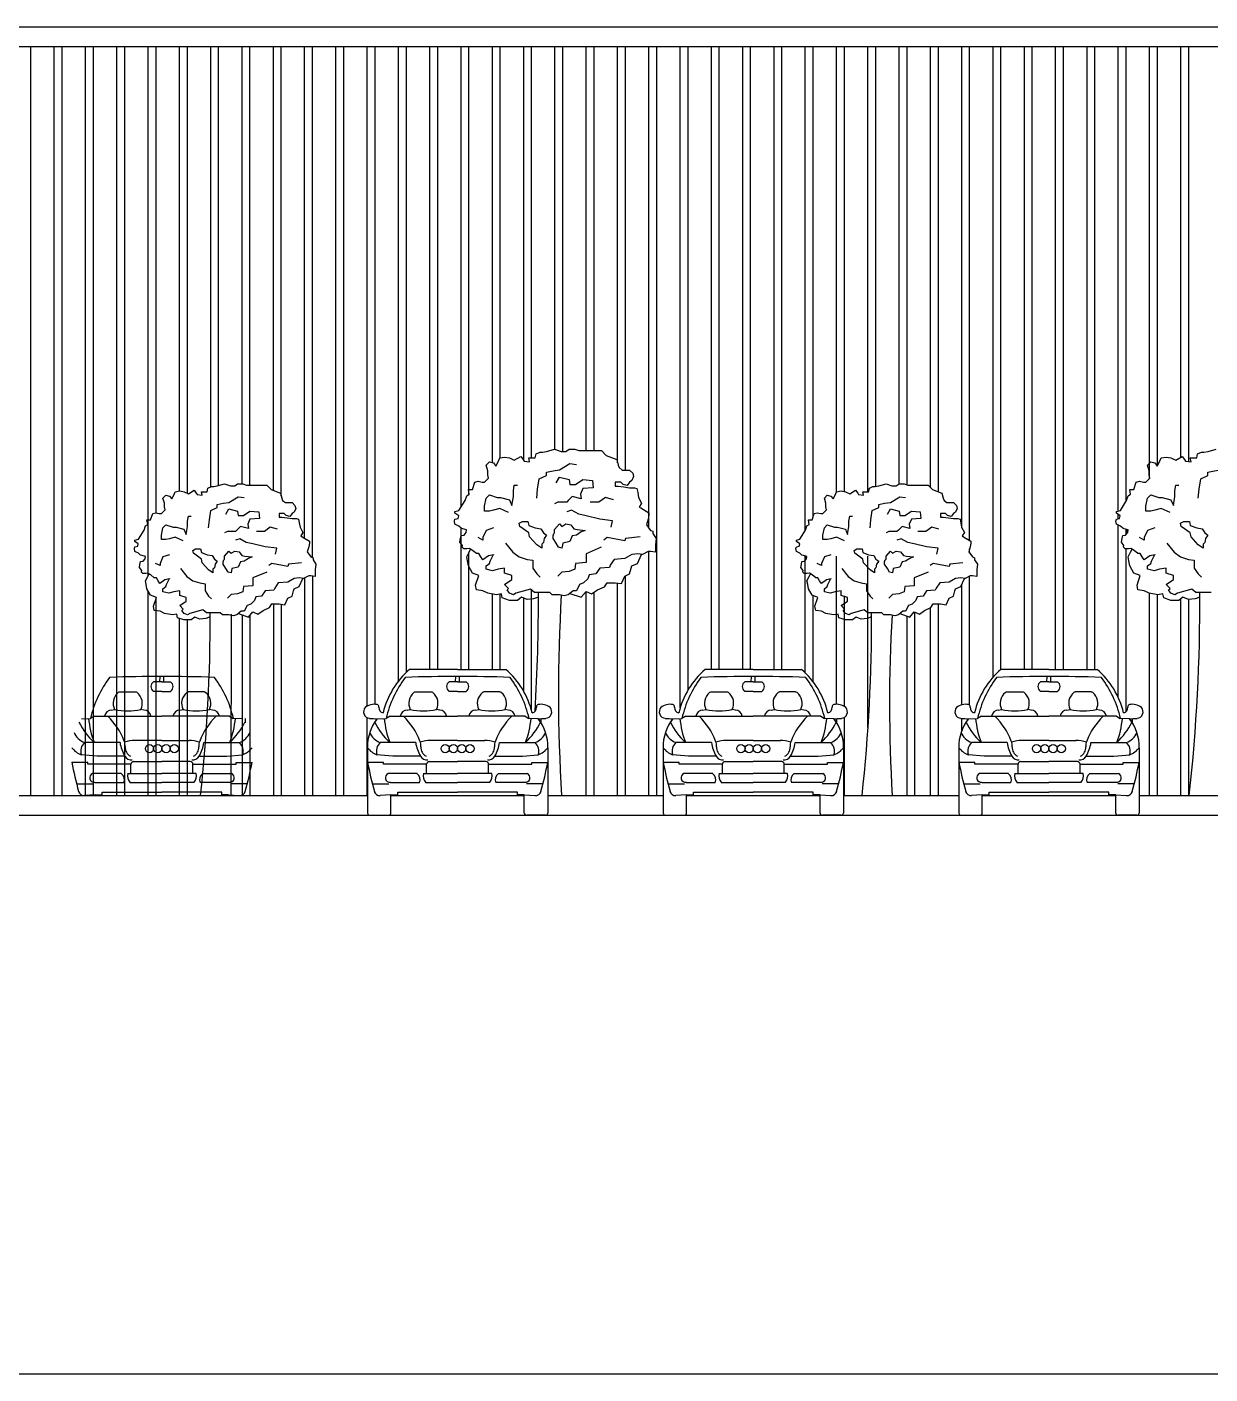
# Model space of a CAD drawing. Header units: inches. Extents: x 527079 to 698187, y -115864 to 63842.
# Drawn here: x 594222 to 606227, y 49203 to 62873 of the extents above; entities that cross this region are included whole.
import ezdxf

# ---------------------------------------------------------------- set-up
doc = ezdxf.new("R2010")
doc.units = ezdxf.units.IN
doc.header["$LTSCALE"] = 8
doc.header["$MEASUREMENT"] = 0
doc.layers.add('floor', color=177, linetype='Continuous')
doc.layers.add('walls', color=5, linetype='Continuous')

msp = doc.modelspace()

# ---------------------------------------------------------------- linework, layer by layer
at = {"layer": 'floor'}
for p, q in [((596293, 56915), (596291, 55073)), ((598592, 56353), (598104, 56353)), ((598592, 56353), (599081, 56353)), ((601592, 56353), (601104, 56353)), ((601592, 56353), (602081, 56353)), ((604592, 56353), (604104, 56353)), ((604592, 56353), (605081, 56353)), ((597678, 55559), (597678, 54896)), ((599507, 55559), (599507, 54896)), ((600678, 55559), (600678, 54896)), ((602507, 55559), (602507, 54896)), ((603678, 55559), (603678, 54896)), ((605507, 55559), (605507, 54896)), ((593507, 55073), (594678, 55073)), ((594678, 55073), (597678, 55073)), ((597916, 54896), (597916, 55082)), ((597916, 55073), (599269, 55073)), ((599269, 54896), (599269, 55082)), ((599507, 55073), (600678, 55073)), ((600916, 54896), (600916, 55082)), ((600916, 55073), (602269, 55073)), ((602269, 54896), (602269, 55082)), ((602507, 55073), (603678, 55073)), ((603916, 54896), (603916, 55082)), ((603916, 55073), (605269, 55073)), ((605269, 54896), (605269, 55082)), ((605507, 55073), (606678, 55073)), ((597701, 54873), (597892, 54873)), ((599483, 54873), (599293, 54873)), ((600701, 54873), (600892, 54873)), ((602483, 54873), (602293, 54873)), ((603701, 54873), (603892, 54873)), ((605483, 54873), (605293, 54873))]:
    msp.add_line(p, q, dxfattribs=at)
for points in [[(598957, 57517), (598904, 57504), (598904, 57504), (598848, 57464), (598828, 57494), (598808, 57528), (598783, 57528), (598744, 57561), (598712, 57580), (598686, 57577), (598654, 57577), (598638, 57593), (598642, 57612), (598616, 57644), (598622, 57680), (598629, 57712), (598658, 57715), (598680, 57744), (598683, 57769), (598645, 57779), (598629, 57785), (598606, 57807), (598565, 57827), (598559, 57859), (598565, 57878), (598597, 57884), (598603, 57913), (598565, 57939), (598565, 57955), (598606, 57964), (598669, 58066), (598685, 58115), (598709, 58131), (598701, 58180), (598742, 58180), (598767, 58254), (598799, 58262), (598840, 58254), (598865, 58254), (598906, 58295), (598898, 58327), (598898, 58368), (598881, 58425), (598914, 58458), (598955, 58450), (598979, 58417), (599004, 58458), (599020, 58499), (599069, 58507), (599118, 58499), (599167, 58475), (599233, 58515), (599257, 58483), (599266, 58466), (599323, 58458), (599315, 58499), (599364, 58499), (599380, 58499), (599388, 58540), (599429, 58556), (599454, 58556), (599495, 58564), (599576, 58589), (599642, 58564), (599658, 58564), (599691, 58564), (599724, 58589), (599781, 58589), (599822, 58573), (599887, 58573), (599952, 58573), (599993, 58573), (600051, 58573), (600100, 58524), (600206, 58483), (600222, 58425), (600231, 58401), (600263, 58376), (600337, 58376), (600370, 58344), (600378, 58311), (600361, 58270), (600337, 58254), (600312, 58221), (600271, 58229), (600247, 58254), (600190, 58254), (600190, 58213), (600222, 58213), (600280, 58205), (600337, 58197), (600386, 58197), (600410, 58188), (600419, 58148), (600427, 58099), (600459, 58041), (600435, 58000), (600451, 57992), (600533, 57943), (600533, 57919), (600525, 57878), (600509, 57821), (600549, 57763), (600574, 57755), (600574, 57731), (600607, 57682), (600599, 57616), (600599, 57567), (600599, 57543), (600549, 57551), (600525, 57551), (600468, 57518), (600419, 57526), (600361, 57518), (600288, 57477), (600181, 57469), (600141, 57412), (600132, 57387), (600034, 57379), (599993, 57322), (599928, 57314), (599912, 57273), (599871, 57232), (599830, 57216), (599797, 57150), (599764, 57150), (599715, 57110), (599674, 57101), (599625, 57110), (599552, 57110), (599527, 57134), (599454, 57134), (599372, 57134), (599331, 57167), (599184, 57126), (599159, 57110), (599118, 57126), (599094, 57159), (599110, 57175), (599069, 57216), (599143, 57265), (599143, 57306), (599069, 57330), (599069, 57379), (599004, 57371), (598947, 57355), (598881, 57371), (598881, 57404), (598914, 57428), (598922, 57453), (598955, 57518)], [(595670, 57273), (595623, 57261), (595623, 57261), (595572, 57225), (595554, 57252), (595537, 57282), (595514, 57282), (595479, 57312), (595450, 57330), (595427, 57327), (595398, 57327), (595384, 57341), (595387, 57358), (595364, 57387), (595369, 57419), (595375, 57448), (595401, 57451), (595421, 57476), (595424, 57499), (595390, 57508), (595375, 57514), (595355, 57534), (595318, 57551), (595312, 57580), (595318, 57597), (595346, 57603), (595352, 57629), (595318, 57652), (595318, 57666), (595355, 57675), (595411, 57767), (595426, 57811), (595448, 57825), (595440, 57870), (595477, 57870), (595499, 57936), (595529, 57943), (595565, 57936), (595588, 57936), (595624, 57973), (595617, 58002), (595617, 58039), (595602, 58090), (595632, 58120), (595669, 58112), (595691, 58083), (595713, 58120), (595727, 58156), (595772, 58164), (595816, 58156), (595860, 58134), (595919, 58171), (595941, 58142), (595948, 58127), (596000, 58120), (595992, 58156), (596037, 58156), (596051, 58156), (596059, 58193), (596095, 58208), (596117, 58208), (596154, 58215), (596228, 58237), (596287, 58215), (596301, 58215), (596331, 58215), (596360, 58237), (596412, 58237), (596449, 58223), (596508, 58223), (596566, 58223), (596603, 58223), (596655, 58223), (596699, 58178), (596795, 58142), (596809, 58090), (596817, 58068), (596846, 58046), (596912, 58046), (596942, 58017), (596949, 57987), (596934, 57950), (596912, 57936), (596890, 57906), (596853, 57914), (596831, 57936), (596780, 57936), (596780, 57899), (596809, 57899), (596861, 57892), (596912, 57884), (596956, 57884), (596979, 57877), (596986, 57840), (596993, 57796), (597023, 57744), (597001, 57708), (597015, 57700), (597089, 57656), (597089, 57634), (597082, 57597), (597067, 57546), (597104, 57494), (597126, 57487), (597126, 57465), (597155, 57421), (597148, 57362), (597148, 57318), (597148, 57296), (597104, 57303), (597082, 57303), (597030, 57274), (596986, 57281), (596934, 57274), (596868, 57237), (596772, 57230), (596736, 57178), (596728, 57156), (596640, 57149), (596603, 57097), (596544, 57090), (596530, 57053), (596493, 57016), (596456, 57001), (596427, 56943), (596397, 56943), (596353, 56906), (596316, 56898), (596272, 56906), (596206, 56906), (596184, 56928), (596117, 56928), (596044, 56928), (596007, 56957), (595875, 56921), (595853, 56906), (595816, 56921), (595794, 56950), (595808, 56965), (595772, 57001), (595838, 57046), (595838, 57082), (595772, 57104), (595772, 57149), (595713, 57141), (595661, 57127), (595602, 57141), (595602, 57171), (595632, 57193), (595639, 57215), (595669, 57274)], [(602381, 57273), (602334, 57261), (602334, 57261), (602283, 57225), (602265, 57252), (602248, 57282), (602225, 57282), (602190, 57312), (602161, 57330), (602138, 57327), (602109, 57327), (602095, 57341), (602098, 57358), (602075, 57387), (602080, 57419), (602086, 57448), (602112, 57451), (602132, 57476), (602135, 57499), (602101, 57508), (602086, 57514), (602066, 57534), (602029, 57551), (602023, 57580), (602029, 57597), (602057, 57603), (602063, 57629), (602029, 57652), (602029, 57666), (602066, 57675), (602122, 57767), (602137, 57811), (602159, 57825), (602151, 57870), (602188, 57870), (602210, 57936), (602240, 57943), (602276, 57936), (602299, 57936), (602335, 57973), (602328, 58002), (602328, 58039), (602313, 58090), (602343, 58120), (602380, 58112), (602402, 58083), (602424, 58120), (602438, 58156), (602483, 58164), (602527, 58156), (602571, 58134), (602630, 58171), (602652, 58142), (602659, 58127), (602711, 58120), (602703, 58156), (602748, 58156), (602762, 58156), (602770, 58193), (602806, 58208), (602828, 58208), (602865, 58215), (602939, 58237), (602998, 58215), (603012, 58215), (603042, 58215), (603071, 58237), (603123, 58237), (603160, 58223), (603219, 58223), (603277, 58223), (603314, 58223), (603366, 58223), (603410, 58178), (603506, 58142), (603520, 58090), (603528, 58068), (603557, 58046), (603623, 58046), (603653, 58017), (603660, 57987), (603645, 57950), (603623, 57936), (603601, 57906), (603564, 57914), (603542, 57936), (603491, 57936), (603491, 57899), (603520, 57899), (603572, 57892), (603623, 57884), (603668, 57884), (603690, 57877), (603697, 57840), (603704, 57796), (603734, 57744), (603712, 57708), (603726, 57700), (603800, 57656), (603800, 57634), (603793, 57597), (603778, 57546), (603815, 57494), (603837, 57487), (603837, 57465), (603866, 57421), (603859, 57362), (603859, 57318), (603859, 57296), (603815, 57303), (603793, 57303), (603741, 57274), (603697, 57281), (603645, 57274), (603579, 57237), (603484, 57230), (603447, 57178), (603439, 57156), (603351, 57149), (603314, 57097), (603255, 57090), (603241, 57053), (603204, 57016), (603167, 57001), (603138, 56943), (603108, 56943), (603064, 56906), (603027, 56898), (602983, 56906), (602917, 56906), (602895, 56928), (602828, 56928), (602755, 56928), (602718, 56957), (602586, 56921), (602564, 56906), (602527, 56921), (602505, 56950), (602519, 56965), (602483, 57001), (602549, 57046), (602549, 57082), (602483, 57104), (602483, 57149), (602424, 57141), (602372, 57127), (602313, 57141), (602313, 57171), (602343, 57193), (602350, 57215), (602380, 57274)]]:
    msp.add_lwpolyline(points, close=True, dxfattribs=at)
for points in [[(606238, 57134), (606165, 57134), (606083, 57134), (606042, 57167), (605895, 57126), (605870, 57110), (605829, 57126), (605805, 57159), (605821, 57175), (605780, 57216), (605854, 57265), (605854, 57306), (605780, 57330), (605780, 57379), (605715, 57371), (605658, 57355), (605592, 57371), (605592, 57404), (605625, 57428), (605633, 57453), (605666, 57518), (605668, 57517), (605615, 57504), (605615, 57504), (605559, 57464), (605539, 57494), (605519, 57528), (605494, 57528), (605455, 57561), (605423, 57580), (605398, 57577), (605366, 57577), (605350, 57593), (605353, 57612), (605327, 57644), (605334, 57680), (605340, 57712), (605369, 57715), (605391, 57744), (605394, 57769), (605356, 57779), (605340, 57785), (605318, 57807), (605276, 57827), (605270, 57859), (605276, 57878), (605308, 57884), (605314, 57913), (605276, 57939), (605276, 57955), (605318, 57964), (605380, 58066), (605396, 58115), (605421, 58131), (605412, 58180), (605453, 58180), (605478, 58254), (605510, 58262), (605551, 58254), (605576, 58254), (605617, 58295), (605609, 58327), (605609, 58368), (605592, 58425), (605625, 58458), (605666, 58450), (605690, 58417), (605715, 58458), (605731, 58499), (605780, 58507), (605829, 58499), (605878, 58475), (605944, 58515), (605968, 58483), (605977, 58466), (606034, 58458), (606026, 58499), (606075, 58499), (606091, 58499), (606099, 58540), (606140, 58556), (606165, 58556), (606206, 58564), (606287, 58589)], [(599412, 57087), (599363, 57069), (599298, 57061), (599241, 57086), (599200, 57053), (599118, 57053), (599045, 57078), (599036, 57119), (598987, 57110), (598897, 57127), (598848, 57151), (598783, 57159), (598775, 57208), (598807, 57307), (598742, 57331), (598701, 57405), (598693, 57454), (598685, 57494), (598709, 57544), (598724, 57573)], [(606123, 57087), (606074, 57069), (606009, 57061), (605952, 57086), (605911, 57053), (605829, 57053), (605756, 57078), (605747, 57119), (605698, 57110), (605608, 57127), (605559, 57151), (605494, 57159), (605486, 57208), (605518, 57307), (605453, 57331), (605412, 57405), (605404, 57454), (605396, 57494), (605420, 57544), (605435, 57573)], [(599732, 57124), (599846, 57086), (599895, 57143), (599952, 57119), (600010, 57159), (600083, 57192), (600108, 57233), (600189, 57233), (600255, 57225), (600288, 57298), (600337, 57323), (600353, 57380), (600361, 57405), (600418, 57429), (600459, 57519), (600460, 57520)], [(596080, 56885), (596036, 56870), (595977, 56862), (595926, 56884), (595889, 56855), (595815, 56855), (595749, 56877), (595742, 56914), (595698, 56907), (595617, 56921), (595573, 56943), (595514, 56951), (595506, 56995), (595536, 57083), (595477, 57105), (595440, 57171), (595433, 57216), (595425, 57252), (595448, 57296), (595461, 57323)], [(602791, 56885), (602747, 56870), (602688, 56862), (602637, 56884), (602600, 56855), (602527, 56855), (602460, 56877), (602453, 56914), (602409, 56907), (602328, 56921), (602284, 56943), (602225, 56951), (602217, 56995), (602247, 57083), (602188, 57105), (602151, 57171), (602144, 57216), (602136, 57252), (602159, 57296), (602172, 57323)], [(596368, 56919), (596471, 56884), (596515, 56936), (596566, 56914), (596618, 56951), (596684, 56980), (596706, 57017), (596780, 57017), (596839, 57010), (596868, 57076), (596912, 57098), (596927, 57149), (596934, 57171), (596986, 57193), (597023, 57274), (597023, 57275)], [(603079, 56919), (603182, 56884), (603226, 56936), (603277, 56914), (603329, 56951), (603395, 56980), (603417, 57017), (603491, 57017), (603550, 57010), (603579, 57076), (603623, 57098), (603638, 57149), (603645, 57171), (603697, 57193), (603734, 57274), (603734, 57275)]]:
    msp.add_lwpolyline(points, dxfattribs=at)
for centre, radius, start, end in [((581227, 57046), 18185, 356.4782, 0.2761), ((616590, 56108), 16975, 176.6289, 183.4974), ((579714, 56849), 16367, 353.7689, 0.2761), ((586425, 56849), 16367, 353.7689, 0.2761), ((618252, 56005), 15278, 176.6289, 183.4974), ((598649, 55720), 835, 130.6959, 166.5743), ((598536, 55720), 835, 13.4257, 49.3041), ((601649, 55720), 835, 130.6959, 166.5743), ((601536, 55720), 835, 13.4257, 49.3041), ((604649, 55720), 835, 130.6959, 166.5743), ((604536, 55720), 835, 13.4257, 49.3041), ((597703, 55922), 65.2, 136.7558, 266.4468), ((597748, 55849), 150, 79.8953, 128.1966), ((597770, 55973), 23.3, 352.9972, 79.8953), ((597844, 55964), 50.9, 172.9972, 261.3731), ((599341, 55964), 50.9, 278.6269, 7.0028), ((599414, 55973), 23.3, 100.1047, 187.0028), ((599437, 55849), 150, 51.8034, 100.1047), ((599482, 55922), 65.2, 273.5532, 43.2442), ((600703, 55922), 65.2, 136.7558, 266.4468), ((600748, 55849), 150, 79.8953, 128.1966), ((600770, 55973), 23.3, 352.9972, 79.8953), ((600844, 55964), 50.9, 172.9972, 261.3731), ((602341, 55964), 50.9, 278.6269, 7.0028), ((602414, 55973), 23.3, 100.1047, 187.0028), ((602437, 55849), 150, 51.8034, 100.1047), ((602482, 55922), 65.2, 273.5532, 43.2442), ((603703, 55922), 65.2, 136.7558, 266.4468), ((603748, 55849), 150, 79.8953, 128.1966), ((603770, 55973), 23.3, 352.9972, 79.8953), ((603844, 55964), 50.9, 172.9972, 261.3731), ((605341, 55964), 50.9, 278.6269, 7.0028), ((605414, 55973), 23.3, 100.1047, 187.0028), ((605437, 55849), 150, 51.8034, 100.1047), ((605482, 55922), 65.2, 273.5532, 43.2442), ((598124, 55574), 446, 141.4951, 181.9889), ((599260, 80991), 25183, 266.4468, 266.6189), ((597925, 80991), 25183, 273.3811, 273.5532), ((599061, 55574), 446, 358.0111, 38.5049), ((601124, 55574), 446, 141.4951, 181.9889), ((602260, 80991), 25183, 266.4468, 266.6189), ((600925, 80991), 25183, 273.3811, 273.5532), ((602061, 55574), 446, 358.0111, 38.5049), ((604124, 55574), 446, 141.4951, 181.9889), ((605260, 80991), 25183, 266.4468, 266.6189), ((603925, 80991), 25183, 273.3811, 273.5532), ((605061, 55574), 446, 358.0111, 38.5049), ((597701, 54896), 23.3, 180, 270), ((597892, 54896), 23.3, 270, 0), ((599293, 54896), 23.3, 180, 270), ((599483, 54896), 23.3, 270, 0), ((600701, 54896), 23.3, 180, 270), ((600892, 54896), 23.3, 270, 0), ((602293, 54896), 23.3, 180, 270), ((602483, 54896), 23.3, 270, 0), ((603701, 54896), 23.3, 180, 270), ((603892, 54896), 23.3, 270, 0), ((605293, 54896), 23.3, 180, 270), ((605483, 54896), 23.3, 270, 0)]:
    msp.add_arc(centre, radius, start, end, dxfattribs=at)
at = {"layer": 'walls', "color": 18, "true_color": 0x000000}
for p, q in [((552987, 62873), (653187, 62873)), ((552987, 62673), (653187, 62673)), ((594262, 55073), (594262, 62673)), ((594500, 55073), (594500, 62673)), ((594580, 55073), (594580, 62673)), ((594818, 55073), (594818, 62673)), ((594897, 55073), (594897, 62673)), ((595135, 55073), (595135, 62673)), ((595215, 55073), (595215, 62673)), ((595453, 57870), (595453, 62673)), ((595453, 57307), (595453, 62673)), ((595532, 57942), (595532, 62673)), ((595770, 58164), (595770, 62673)), ((595850, 58139), (595850, 62673)), ((596088, 58205), (596088, 62673)), ((596167, 58219), (596167, 62673)), ((596405, 58237), (596405, 62673)), ((596485, 58223), (596485, 62673)), ((596723, 58169), (596723, 62673)), ((596802, 58115), (596802, 62673)), ((597040, 57685), (597040, 62673)), ((597120, 57489), (597120, 62673)), ((597358, 55073), (597358, 62673)), ((597437, 55073), (597437, 62673)), ((597675, 55979), (597675, 62673)), ((597755, 55998), (597755, 62673)), ((597993, 56236), (597993, 62673)), ((598072, 56324), (598072, 62673)), ((598310, 56353), (598310, 62673)), ((598390, 56353), (598390, 62673)), ((598628, 57999), (598628, 62673)), ((598628, 57999), (598628, 62673)), ((598707, 58130), (598707, 62673)), ((598945, 58452), (598945, 62673)), ((599025, 58500), (599025, 62673)), ((599263, 58472), (599263, 62673)), ((599342, 58499), (599342, 62673)), ((599342, 58499), (599342, 62673)), ((599580, 58588), (599580, 62673)), ((599660, 58564), (599660, 62673)), ((599898, 58573), (599898, 62673)), ((599977, 58573), (599977, 62673)), ((600215, 58450), (600215, 62673)), ((600295, 58376), (600295, 62673)), ((600533, 57787), (600533, 62673)), ((600533, 57787), (600533, 62673)), ((600612, 55073), (600612, 62673)), ((600850, 55964), (600850, 62673)), ((600930, 56144), (600930, 62673)), ((601168, 56353), (601168, 62673)), ((601247, 56353), (601247, 62673)), ((601485, 56353), (601485, 62673)), ((601565, 56353), (601565, 62673)), ((601803, 56353), (601803, 62673)), ((601882, 56353), (601882, 62673)), ((602120, 57764), (602120, 62673)), ((602200, 57904), (602200, 62673)), ((602438, 58155), (602438, 62673)), ((602517, 58158), (602517, 62673)), ((602755, 58156), (602755, 62673)), ((602835, 58209), (602835, 62673)), ((603073, 58237), (603073, 62673)), ((603152, 58226), (603152, 62673)), ((603390, 58198), (603390, 62673)), ((603470, 58156), (603470, 62673)), ((603708, 57790), (603708, 62673)), ((603787, 57664), (603787, 62673)), ((604025, 56275), (604025, 62673)), ((604105, 56353), (604105, 62673)), ((604343, 56353), (604343, 62673)), ((604422, 56353), (604422, 62673)), ((604660, 56353), (604660, 62673)), ((604740, 56353), (604740, 62673)), ((604978, 56353), (604978, 62673)), ((605057, 56353), (605057, 62673)), ((605295, 57959), (605295, 62673)), ((605375, 58058), (605375, 62673)), ((605613, 58291), (605613, 62673)), ((605692, 58420), (605692, 62673)), ((605930, 58507), (605930, 62673)), ((606010, 58462), (606010, 62673)), ((605295, 57882), (605295, 57926)), ((598628, 56353), (598628, 57786)), ((605295, 56068), (605295, 57818)), ((605375, 57722), (605375, 57774)), ((605389, 57740), (605389, 57771)), ((600533, 55073), (600533, 57551)), ((603787, 57533), (603787, 57578)), ((605375, 55926), (605375, 57577)), ((598707, 56353), (598707, 57539)), ((602120, 56316), (602120, 57503)), ((602130, 57474), (602130, 57501)), ((602438, 55998), (602438, 57503)), ((602755, 55763), (602755, 57503)), ((597040, 57279), (597040, 55073)), ((597120, 57300), (597120, 55073)), ((600295, 55073), (600295, 57302)), ((603787, 55989), (603787, 57300)), ((595453, 55073), (595453, 57149)), ((599342, 55938), (599342, 57158)), ((599898, 55073), (599898, 57142)), ((600215, 55073), (600215, 57230)), ((603708, 55993), (603708, 57218)), ((603708, 55993), (603708, 57218)), ((595532, 55073), (595532, 57085)), ((596723, 57017), (596723, 55073)), ((596802, 57014), (596802, 55073)), ((598945, 56353), (598945, 57118)), ((599025, 56353), (599025, 57117)), ((599263, 56131), (599263, 57076)), ((599977, 55073), (599977, 57136)), ((602200, 56227), (602200, 57101)), ((602517, 55975), (602517, 57101)), ((603470, 55073), (603470, 57017)), ((605613, 55073), (605613, 57126)), ((605692, 55073), (605692, 57111)), ((605930, 55073), (605930, 57069)), ((606010, 55073), (606010, 57061)), ((595770, 55073), (595770, 56870)), ((596405, 56906), (596405, 55073)), ((596485, 56901), (596485, 55073)), ((603152, 55073), (603152, 56894)), ((603231, 55073), (603231, 56934)), ((603390, 55073), (603390, 56978)), ((595850, 55073), (595850, 56855)), ((595592, 56227), (595506, 56227)), ((595572, 56227), (595573, 56280)), ((595592, 56227), (595679, 56227)), ((595612, 56227), (595612, 56280)), ((598592, 56227), (598506, 56227)), ((598572, 56227), (598573, 56280)), ((598592, 56227), (598679, 56227)), ((598612, 56227), (598612, 56280)), ((601592, 56227), (601506, 56227)), ((601572, 56227), (601573, 56280)), ((601592, 56227), (601679, 56227)), ((601612, 56227), (601612, 56280)), ((604592, 56227), (604506, 56227)), ((604572, 56227), (604573, 56280)), ((604592, 56227), (604679, 56227)), ((604612, 56227), (604612, 56280)), ((595164, 56124), (595326, 56124)), ((595592, 56130), (595506, 56130)), ((595592, 56130), (595679, 56130)), ((596021, 56124), (595859, 56124)), ((598164, 56124), (598326, 56124)), ((598592, 56130), (598506, 56130)), ((598592, 56130), (598679, 56130)), ((599021, 56124), (598859, 56124)), ((601164, 56124), (601326, 56124)), ((601592, 56130), (601506, 56130)), ((601592, 56130), (601679, 56130)), ((602021, 56124), (601859, 56124)), ((604164, 56124), (604326, 56124)), ((604592, 56130), (604506, 56130)), ((604592, 56130), (604679, 56130)), ((605021, 56124), (604859, 56124)), ((595080, 55941), (595112, 55946)), ((595410, 55941), (595378, 55946)), ((595775, 55941), (595807, 55946)), ((596105, 55941), (596073, 55946)), ((598080, 55941), (598112, 55946)), ((598410, 55941), (598378, 55946)), ((598775, 55941), (598807, 55946)), ((599105, 55941), (599073, 55946)), ((601080, 55941), (601112, 55946)), ((601410, 55941), (601378, 55946)), ((601775, 55941), (601807, 55946)), ((602105, 55941), (602073, 55946)), ((604080, 55941), (604112, 55946)), ((604410, 55941), (604378, 55946)), ((604775, 55941), (604807, 55946)), ((605105, 55941), (605073, 55946)), ((594775, 55852), (594868, 55856)), ((594907, 55878), (594868, 55856)), ((594907, 55878), (595592, 55878)), ((596278, 55878), (595592, 55878)), ((596278, 55878), (596316, 55856)), ((596410, 55852), (596316, 55856)), ((596440, 55810), (596440, 55854)), ((597675, 55073), (597675, 55863)), ((597775, 55852), (597868, 55856)), ((597907, 55878), (597868, 55856)), ((597907, 55878), (598592, 55878)), ((599278, 55878), (598592, 55878)), ((599278, 55878), (599316, 55856)), ((599410, 55852), (599316, 55856)), ((599440, 55810), (599440, 55854)), ((600775, 55852), (600868, 55856)), ((600907, 55878), (600868, 55856)), ((600907, 55878), (601592, 55878)), ((602278, 55878), (601592, 55878)), ((602278, 55878), (602316, 55856)), ((602410, 55852), (602316, 55856)), ((602440, 55810), (602440, 55854)), ((602517, 55073), (602517, 55867)), ((602517, 55073), (602517, 55867)), ((603708, 55735), (603708, 55856)), ((603708, 55735), (603708, 55856)), ((603775, 55852), (603868, 55856)), ((603907, 55878), (603868, 55856)), ((603907, 55878), (604592, 55878)), ((605278, 55878), (604592, 55878)), ((605278, 55878), (605316, 55856)), ((605410, 55852), (605316, 55856)), ((605440, 55810), (605440, 55854)), ((595167, 55611), (594807, 55611)), ((595592, 55633), (595318, 55633)), ((595592, 55633), (595867, 55633)), ((596018, 55611), (596377, 55611)), ((598167, 55611), (597807, 55611)), ((598592, 55633), (598318, 55633)), ((598592, 55633), (598867, 55633)), ((599018, 55611), (599377, 55611)), ((601167, 55611), (600807, 55611)), ((601592, 55633), (601318, 55633)), ((601592, 55633), (601867, 55633)), ((602018, 55611), (602377, 55611)), ((604167, 55611), (603807, 55611)), ((604592, 55633), (604318, 55633)), ((604592, 55633), (604867, 55633)), ((605018, 55611), (605377, 55611)), ((594841, 55407), (594678, 55407)), ((594935, 55473), (594774, 55486)), ((594841, 55390), (594841, 55407)), ((595278, 55390), (594841, 55390)), ((595215, 55473), (594935, 55473)), ((595278, 55298), (595278, 55390)), ((595305, 55419), (595592, 55419)), ((595880, 55419), (595592, 55419)), ((595907, 55298), (595907, 55390)), ((595907, 55390), (596344, 55390)), ((595970, 55473), (596250, 55473)), ((596250, 55473), (596411, 55486)), ((596344, 55390), (596344, 55407)), ((596344, 55407), (596507, 55407)), ((597841, 55407), (597678, 55407)), ((597935, 55473), (597774, 55486)), ((597841, 55390), (597841, 55407)), ((598278, 55390), (597841, 55390)), ((598215, 55473), (597935, 55473)), ((598278, 55298), (598278, 55390)), ((598305, 55419), (598592, 55419)), ((598880, 55419), (598592, 55419)), ((598907, 55298), (598907, 55390)), ((598907, 55390), (599344, 55390)), ((598970, 55473), (599250, 55473)), ((599250, 55473), (599411, 55486)), ((599344, 55390), (599344, 55407)), ((599344, 55407), (599507, 55407)), ((600841, 55407), (600678, 55407)), ((600935, 55473), (600774, 55486)), ((600841, 55390), (600841, 55407)), ((601278, 55390), (600841, 55390)), ((601215, 55473), (600935, 55473)), ((601278, 55298), (601278, 55390)), ((601305, 55419), (601592, 55419)), ((601880, 55419), (601592, 55419)), ((601907, 55298), (601907, 55390)), ((601907, 55390), (602344, 55390)), ((601970, 55473), (602250, 55473)), ((602250, 55473), (602411, 55486)), ((602344, 55390), (602344, 55407)), ((602344, 55407), (602507, 55407)), ((603841, 55407), (603678, 55407)), ((603935, 55473), (603774, 55486)), ((603841, 55390), (603841, 55407)), ((604278, 55390), (603841, 55390)), ((604215, 55473), (603935, 55473)), ((604278, 55298), (604278, 55390)), ((604305, 55419), (604592, 55419)), ((604880, 55419), (604592, 55419)), ((604907, 55298), (604907, 55390)), ((604907, 55390), (605344, 55390)), ((604970, 55473), (605250, 55473)), ((605250, 55473), (605411, 55486)), ((605344, 55390), (605344, 55407)), ((605344, 55407), (605507, 55407)), ((595180, 55296), (594887, 55296)), ((595244, 55298), (595592, 55298)), ((595940, 55298), (595592, 55298)), ((596005, 55296), (596298, 55296)), ((598180, 55296), (597887, 55296)), ((598244, 55298), (598592, 55298)), ((598940, 55298), (598592, 55298)), ((599005, 55296), (599298, 55296)), ((601180, 55296), (600887, 55296)), ((601244, 55298), (601592, 55298)), ((601940, 55298), (601592, 55298)), ((602005, 55296), (602298, 55296)), ((604180, 55296), (603887, 55296)), ((604244, 55298), (604592, 55298)), ((604940, 55298), (604592, 55298)), ((605005, 55296), (605298, 55296)), ((594726, 55191), (594894, 55191)), ((594911, 55207), (595206, 55204)), ((594985, 55108), (595592, 55108)), ((594985, 55082), (594985, 55108)), ((595265, 55207), (595592, 55207)), ((595920, 55207), (595592, 55207)), ((596200, 55108), (595592, 55108)), ((596274, 55207), (595979, 55204)), ((596200, 55082), (596200, 55108)), ((596458, 55191), (596291, 55191)), ((597726, 55191), (597894, 55191)), ((597911, 55207), (598206, 55204)), ((597985, 55108), (598592, 55108)), ((597985, 55082), (597985, 55108)), ((598265, 55207), (598592, 55207)), ((598920, 55207), (598592, 55207)), ((599200, 55108), (598592, 55108)), ((599274, 55207), (598979, 55204)), ((599200, 55082), (599200, 55108)), ((599458, 55191), (599291, 55191)), ((600726, 55191), (600894, 55191)), ((600911, 55207), (601206, 55204)), ((600985, 55108), (601592, 55108)), ((600985, 55082), (600985, 55108)), ((601265, 55207), (601592, 55207)), ((601920, 55207), (601592, 55207)), ((602200, 55108), (601592, 55108)), ((602274, 55207), (601979, 55204)), ((602200, 55082), (602200, 55108)), ((602458, 55191), (602291, 55191)), ((603726, 55191), (603894, 55191)), ((603911, 55207), (604206, 55204)), ((603985, 55108), (604592, 55108)), ((603985, 55082), (603985, 55108)), ((604265, 55207), (604592, 55207)), ((604920, 55207), (604592, 55207)), ((605200, 55108), (604592, 55108)), ((605274, 55207), (604979, 55204)), ((605200, 55082), (605200, 55108)), ((605458, 55191), (605291, 55191)), ((594916, 55082), (594807, 55073)), ((594916, 55082), (594985, 55082)), ((596269, 55082), (596200, 55082)), ((596269, 55082), (596377, 55073)), ((597916, 55082), (597807, 55073)), ((597916, 55082), (597985, 55082)), ((599269, 55082), (599200, 55082)), ((599269, 55082), (599377, 55073)), ((600916, 55082), (600807, 55073)), ((600916, 55082), (600985, 55082)), ((602269, 55082), (602200, 55082)), ((602269, 55082), (602377, 55073)), ((603916, 55082), (603807, 55073)), ((603916, 55082), (603985, 55082)), ((605269, 55082), (605200, 55082)), ((605269, 55082), (605377, 55073)), ((527079, 54873), (698187, 54873))]:
    msp.add_line(p, q, dxfattribs=at)
at = {"layer": 'walls'}
msp.add_line((698187, 49203), (532987, 49203), dxfattribs=at)
at = {"layer": 'walls', "color": 18, "true_color": 0x000000}
for points in [[(599396, 58091), (599404, 58181), (599421, 58287), (599494, 58320), (599494, 58353), (599560, 58369), (599625, 58377), (599731, 58443), (599797, 58434)], [(606107, 58091), (606115, 58181), (606132, 58287), (606205, 58320), (606205, 58353), (606271, 58369), (606336, 58377), (606442, 58443), (606508, 58434)], [(599592, 58246), (599625, 58304), (599723, 58279), (599731, 58230), (599789, 58230), (599862, 58279), (599960, 58271), (599969, 58197), (599862, 58189), (599838, 58132), (599846, 58083), (599756, 58108), (599715, 58067), (599699, 58050), (599609, 58050), (599576, 58034)], [(596066, 57789), (596073, 57870), (596088, 57966), (596154, 57995), (596154, 58025), (596213, 58039), (596272, 58047), (596367, 58106), (596426, 58098)], [(599110, 57944), (599020, 57985), (598955, 57969), (598914, 57960), (598865, 57960), (598865, 58009), (598881, 58091), (598914, 58124), (598995, 58099), (599028, 58099), (599118, 58075), (599143, 58018), (599159, 58108), (599159, 58165), (599167, 58222), (599200, 58222)], [(600173, 58075), (600091, 58099), (600026, 58050), (599936, 58050)], [(602777, 57789), (602784, 57870), (602799, 57966), (602865, 57995), (602865, 58025), (602924, 58039), (602983, 58047), (603079, 58106), (603137, 58098)], [(605821, 57944), (605731, 57985), (605666, 57969), (605625, 57960), (605576, 57960), (605576, 58009), (605592, 58091), (605625, 58124), (605707, 58099), (605739, 58099), (605829, 58075), (605854, 58018), (605870, 58108), (605870, 58165), (605878, 58222), (605911, 58222)], [(596242, 57929), (596272, 57981), (596360, 57959), (596367, 57914), (596419, 57914), (596485, 57959), (596574, 57951), (596581, 57885), (596485, 57878), (596463, 57826), (596471, 57782), (596390, 57804), (596353, 57767), (596338, 57753), (596257, 57753), (596228, 57738)], [(600149, 57797), (600165, 57862), (600034, 57879), (599895, 57911), (599821, 57928), (599748, 57969), (599699, 57952)], [(602953, 57929), (602983, 57981), (603071, 57959), (603079, 57914), (603130, 57914), (603196, 57959), (603285, 57951), (603292, 57885), (603196, 57878), (603174, 57826), (603182, 57782), (603101, 57804), (603064, 57767), (603049, 57753), (602968, 57753), (602939, 57738)], [(595808, 57657), (595727, 57694), (595668, 57679), (595632, 57672), (595587, 57672), (595587, 57716), (595602, 57789), (595632, 57819), (595705, 57797), (595735, 57797), (595815, 57775), (595838, 57723), (595852, 57804), (595852, 57856), (595860, 57907), (595889, 57907)], [(602519, 57657), (602438, 57694), (602379, 57679), (602343, 57672), (602298, 57672), (602298, 57716), (602313, 57789), (602343, 57819), (602416, 57797), (602446, 57797), (602527, 57775), (602549, 57723), (602563, 57804), (602563, 57856), (602571, 57907), (602600, 57907)], [(596765, 57775), (596691, 57797), (596632, 57753), (596551, 57753)], [(598955, 57789), (598881, 57764), (598848, 57691), (598848, 57666), (598799, 57691)], [(600443, 57699), (600296, 57682), (600288, 57658), (600108, 57691), (600075, 57666)], [(603476, 57775), (603402, 57797), (603343, 57753), (603263, 57753)], [(605666, 57789), (605592, 57764), (605559, 57691), (605559, 57666), (605510, 57691)], [(596743, 57524), (596758, 57583), (596640, 57598), (596515, 57627), (596448, 57642), (596382, 57679), (596338, 57664)], [(599077, 57633), (599151, 57544), (599216, 57494), (599298, 57470), (599355, 57462), (599355, 57380), (599396, 57323), (599429, 57290)], [(600050, 57593), (599895, 57527), (599895, 57437), (599789, 57429), (599781, 57372), (599723, 57347), (599650, 57339), (599609, 57298)], [(603454, 57524), (603469, 57583), (603351, 57598), (603226, 57627), (603159, 57642), (603093, 57679), (603049, 57664)], [(605788, 57633), (605862, 57544), (605927, 57494), (606009, 57470), (606066, 57462), (606066, 57380), (606107, 57323), (606140, 57290)], [(595668, 57517), (595602, 57495), (595573, 57429), (595573, 57407), (595528, 57429)], [(597008, 57436), (596875, 57422), (596868, 57399), (596706, 57429), (596677, 57407)], [(602379, 57517), (602313, 57495), (602284, 57429), (602284, 57407), (602239, 57429)], [(603719, 57436), (603586, 57422), (603579, 57399), (603417, 57429), (603388, 57407)], [(595779, 57377), (595845, 57296), (595904, 57252), (595977, 57230), (596029, 57223), (596029, 57149), (596066, 57098), (596095, 57068)], [(596655, 57341), (596515, 57282), (596515, 57201), (596419, 57193), (596412, 57142), (596360, 57120), (596294, 57113), (596257, 57076)], [(602490, 57377), (602556, 57296), (602615, 57252), (602688, 57230), (602740, 57223), (602740, 57149), (602777, 57098), (602806, 57068)], [(603366, 57341), (603226, 57282), (603226, 57201), (603130, 57193), (603123, 57142), (603071, 57120), (603005, 57113), (602968, 57076)]]:
    msp.add_lwpolyline(points, dxfattribs=at)
for points in [[(599396, 57617), (599323, 57699), (599314, 57740), (599224, 57805), (599216, 57838), (599249, 57854), (599306, 57854), (599314, 57813), (599380, 57789), (599437, 57781), (599462, 57740), (599494, 57715), (599470, 57682), (599462, 57642), (599445, 57625), (599445, 57584)], [(599576, 57740), (599576, 57772), (599625, 57830), (599650, 57805), (599691, 57830), (599740, 57821), (599772, 57781), (599805, 57772), (599887, 57764), (599846, 57748), (599797, 57715), (599756, 57707), (599731, 57650), (599658, 57633), (599650, 57584), (599617, 57593), (599592, 57633), (599560, 57682), (599560, 57707), (599568, 57732)], [(606107, 57617), (606034, 57699), (606025, 57740), (605935, 57805), (605927, 57838), (605960, 57854), (606017, 57854), (606025, 57813), (606091, 57789), (606148, 57781), (606173, 57740), (606205, 57715), (606181, 57682), (606173, 57642), (606156, 57625), (606156, 57584)], [(596066, 57363), (595999, 57436), (595992, 57473), (595911, 57532), (595904, 57561), (595933, 57576), (595985, 57576), (595992, 57539), (596051, 57517), (596103, 57510), (596125, 57473), (596154, 57451), (596132, 57422), (596125, 57385), (596110, 57370), (596110, 57333)], [(596228, 57473), (596228, 57502), (596272, 57554), (596294, 57532), (596331, 57554), (596375, 57547), (596404, 57510), (596434, 57502), (596507, 57495), (596471, 57480), (596426, 57451), (596390, 57444), (596367, 57392), (596301, 57377), (596294, 57333), (596264, 57341), (596242, 57377), (596213, 57422), (596213, 57444), (596220, 57466)], [(602777, 57363), (602711, 57436), (602703, 57473), (602622, 57532), (602615, 57561), (602644, 57576), (602696, 57576), (602703, 57539), (602762, 57517), (602814, 57510), (602836, 57473), (602865, 57451), (602843, 57422), (602836, 57385), (602821, 57370), (602821, 57333)], [(602939, 57473), (602939, 57502), (602983, 57554), (603005, 57532), (603042, 57554), (603086, 57547), (603115, 57510), (603145, 57502), (603218, 57495), (603182, 57480), (603137, 57451), (603101, 57444), (603079, 57392), (603012, 57377), (603005, 57333), (602975, 57341), (602953, 57377), (602924, 57422), (602924, 57444), (602931, 57466)]]:
    msp.add_lwpolyline(points, close=True, dxfattribs=at)
for centre in [(595466, 55549), (595550, 55549), (595634, 55549), (595718, 55549), (598466, 55549), (598550, 55549), (598634, 55549), (598718, 55549), (601466, 55549), (601550, 55549), (601634, 55549), (601718, 55549), (604466, 55549), (604550, 55549), (604634, 55549), (604718, 55549)]:
    msp.add_circle(centre, 42, dxfattribs=at)
for centre, radius, start, end in [((587938, 57046), 18185, 353.7689, 0.2761), ((595894, 55631), 1050, 142.4828, 167.6297), ((595508, 46179), 10102, 89.5221, 92.5361), ((595538, 56179), 58.2, 123.1085, 236.8915), ((595677, 46179), 10102, 87.4639, 90.4779), ((595647, 56179), 58.2, 303.1085, 56.8915), ((595291, 55631), 1050, 12.3703, 37.5172), ((598894, 55631), 1050, 142.4828, 167.6297), ((598508, 46179), 10102, 89.5221, 92.5361), ((598538, 56179), 58.2, 123.1085, 236.8915), ((598677, 46179), 10102, 87.4639, 90.4779), ((598647, 56179), 58.2, 303.1085, 56.8915), ((598291, 55631), 1050, 12.3703, 37.5172), ((601894, 55631), 1050, 142.4828, 167.6297), ((601508, 46179), 10102, 89.5221, 92.5361), ((601538, 56179), 58.2, 123.1085, 236.8915), ((601677, 46179), 10102, 87.4639, 90.4779), ((601647, 56179), 58.2, 303.1085, 56.8915), ((601291, 55631), 1050, 12.3703, 37.5172), ((604894, 55631), 1050, 142.4828, 167.6297), ((604508, 46179), 10102, 89.5221, 92.5361), ((604538, 56179), 58.2, 123.1085, 236.8915), ((604677, 46179), 10102, 87.4639, 90.4779), ((604647, 56179), 58.2, 303.1085, 56.8915), ((604291, 55631), 1050, 12.3703, 37.5172), ((595238, 56009), 141, 128.9422, 206.6514), ((595164, 56100), 23.3, 90, 128.9422), ((595326, 56100), 23.3, 51.0578, 90), ((595252, 56009), 141, 333.3486, 51.0578), ((595933, 56009), 141, 128.9422, 206.6514), ((595859, 56100), 23.3, 90, 128.9422), ((596021, 56100), 23.3, 51.0578, 90), ((595947, 56009), 141, 333.3486, 51.0578), ((598238, 56009), 141, 128.9422, 206.6514), ((598164, 56100), 23.3, 90, 128.9422), ((598326, 56100), 23.3, 51.0578, 90), ((598252, 56009), 141, 333.3486, 51.0578), ((598933, 56009), 141, 128.9422, 206.6514), ((598859, 56100), 23.3, 90, 128.9422), ((599021, 56100), 23.3, 51.0578, 90), ((598947, 56009), 141, 333.3486, 51.0578), ((601238, 56009), 141, 128.9422, 206.6514), ((601164, 56100), 23.3, 90, 128.9422), ((601326, 56100), 23.3, 51.0578, 90), ((601252, 56009), 141, 333.3486, 51.0578), ((601933, 56009), 141, 128.9422, 206.6514), ((601859, 56100), 23.3, 90, 128.9422), ((602021, 56100), 23.3, 51.0578, 90), ((601947, 56009), 141, 333.3486, 51.0578), ((604238, 56009), 141, 128.9422, 206.6514), ((604164, 56100), 23.3, 90, 128.9422), ((604326, 56100), 23.3, 51.0578, 90), ((604252, 56009), 141, 333.3486, 51.0578), ((604933, 56009), 141, 128.9422, 206.6514), ((604859, 56100), 23.3, 90, 128.9422), ((605021, 56100), 23.3, 51.0578, 90), ((604947, 56009), 141, 333.3486, 51.0578), ((595084, 55866), 74.7, 92.8625, 170.729), ((595245, 56662), 729, 259.4715, 280.5285), ((595406, 55866), 74.7, 9.271, 87.1375), ((595778, 55866), 74.7, 92.8625, 170.729), ((595940, 56662), 729, 259.4715, 280.5285), ((596101, 55866), 74.7, 9.271, 87.1375), ((598084, 55866), 74.7, 92.8625, 170.729), ((598245, 56662), 729, 259.4715, 280.5285), ((598406, 55866), 74.7, 9.271, 87.1375), ((598778, 55866), 74.7, 92.8625, 170.729), ((598940, 56662), 729, 259.4715, 280.5285), ((599101, 55866), 74.7, 9.271, 87.1375), ((601084, 55866), 74.7, 92.8625, 170.729), ((601245, 56662), 729, 259.4715, 280.5285), ((601406, 55866), 74.7, 9.271, 87.1375), ((601778, 55866), 74.7, 92.8625, 170.729), ((601940, 56662), 729, 259.4715, 280.5285), ((602101, 55866), 74.7, 9.271, 87.1375), ((604084, 55866), 74.7, 92.8625, 170.729), ((604245, 56662), 729, 259.4715, 280.5285), ((604406, 55866), 74.7, 9.271, 87.1375), ((604778, 55866), 74.7, 92.8625, 170.729), ((604940, 56662), 729, 259.4715, 280.5285), ((605101, 55866), 74.7, 9.271, 87.1375), ((595406, 56145), 733, 206.4723, 226.6795), ((595876, 55965), 1035, 186.108, 200.0117), ((594568, 55385), 685, 20.5761, 46.0446), ((596617, 55385), 685, 133.9554, 159.4239), ((595309, 55965), 1035, 339.9883, 353.892), ((595778, 56145), 733, 313.3205, 333.5277), ((598406, 56145), 733, 206.4723, 226.6795), ((598876, 55965), 1035, 186.108, 200.0117), ((597568, 55385), 685, 20.5761, 46.0446), ((599617, 55385), 685, 133.9554, 159.4239), ((598309, 55965), 1035, 339.9883, 353.892), ((598778, 56145), 733, 313.3205, 333.5277), ((601406, 56145), 733, 206.4723, 226.6795), ((601876, 55965), 1035, 186.108, 200.0117), ((600568, 55385), 685, 20.5761, 46.0446), ((602617, 55385), 685, 133.9554, 159.4239), ((601309, 55965), 1035, 339.9883, 353.892), ((601778, 56145), 733, 313.3205, 333.5277), ((604406, 56145), 733, 206.4723, 226.6795), ((604876, 55965), 1035, 186.108, 200.0117), ((603568, 55385), 685, 20.5761, 46.0446), ((605617, 55385), 685, 133.9554, 159.4239), ((604309, 55965), 1035, 339.9883, 353.892), ((604778, 56145), 733, 313.3205, 333.5277), ((594871, 55785), 185, 202.4698, 249.9213), ((596314, 55785), 185, 290.0787, 337.5302), ((597871, 55785), 185, 202.4698, 249.9213), ((599314, 55785), 185, 290.0787, 337.5302), ((600871, 55785), 185, 202.4698, 249.9213), ((602314, 55785), 185, 290.0787, 337.5302), ((603871, 55785), 185, 202.4698, 249.9213), ((605314, 55785), 185, 290.0787, 337.5302), ((594846, 55681), 208, 215.9225, 249.7076), ((594885, 55524), 117, 131.471, 198.8673), ((595523, 55657), 359, 187.3658, 210.8848), ((595072, 55574), 147, 357.1911, 20.5761), ((595343, 55177), 457, 93.1675, 106.5904), ((595319, 55562), 101, 177.1911, 242.0715), ((595841, 55177), 457, 73.4096, 86.8325), ((595866, 55562), 101, 297.9285, 2.8089), ((596113, 55574), 147, 159.4239, 182.8089), ((595662, 55657), 359, 329.1152, 352.6342), ((596300, 55524), 117, 341.1327, 48.529), ((596338, 55681), 208, 290.2924, 324.0775), ((597846, 55681), 208, 215.9225, 249.7076), ((597885, 55524), 117, 131.471, 198.8673), ((598523, 55657), 359, 187.3658, 210.8848), ((598072, 55574), 147, 357.1911, 20.5761), ((598343, 55177), 457, 93.1675, 106.5904), ((598319, 55562), 101, 177.1911, 242.0715), ((598841, 55177), 457, 73.4096, 86.8325), ((598866, 55562), 101, 297.9285, 2.8089), ((599113, 55574), 147, 159.4239, 182.8089), ((598662, 55657), 359, 329.1152, 352.6342), ((599300, 55524), 117, 341.1327, 48.529), ((599338, 55681), 208, 290.2924, 324.0775), ((600846, 55681), 208, 215.9225, 249.7076), ((600885, 55524), 117, 131.471, 198.8673), ((601523, 55657), 359, 187.3658, 210.8848), ((601072, 55574), 147, 357.1911, 20.5761), ((601343, 55177), 457, 93.1675, 106.5904), ((601319, 55562), 101, 177.1911, 242.0715), ((601841, 55177), 457, 73.4096, 86.8325), ((601866, 55562), 101, 297.9285, 2.8089), ((602113, 55574), 147, 159.4239, 182.8089), ((601662, 55657), 359, 329.1152, 352.6342), ((602300, 55524), 117, 341.1327, 48.529), ((602338, 55681), 208, 290.2924, 324.0775), ((603846, 55681), 208, 215.9225, 249.7076), ((603885, 55524), 117, 131.471, 198.8673), ((604523, 55657), 359, 187.3658, 210.8848), ((604072, 55574), 147, 357.1911, 20.5761), ((604343, 55177), 457, 93.1675, 106.5904), ((604319, 55562), 101, 177.1911, 242.0715), ((604841, 55177), 457, 73.4096, 86.8325), ((604866, 55562), 101, 297.9285, 2.8089), ((605113, 55574), 147, 159.4239, 182.8089), ((604662, 55657), 359, 329.1152, 352.6342), ((605300, 55524), 117, 341.1327, 48.529), ((605338, 55681), 208, 290.2924, 324.0775), ((597904, 56002), 3279, 190.3602, 195.6839), ((595284, 55514), 80.1, 210.8848, 274.8869), ((595310, 55388), 32.1, 97.8477, 175.8295), ((595875, 55388), 32.1, 4.1705, 82.1523), ((595901, 55514), 80.1, 265.1131, 329.1152), ((593281, 56002), 3279, 344.3161, 349.6398), ((600904, 56002), 3279, 190.3602, 195.6839), ((598284, 55514), 80.1, 210.8848, 274.8869), ((598310, 55388), 32.1, 97.8477, 175.8295), ((598875, 55388), 32.1, 4.1705, 82.1523), ((598901, 55514), 80.1, 265.1131, 329.1152), ((596281, 56002), 3279, 344.3161, 349.6398), ((603904, 56002), 3279, 190.3602, 195.6839), ((601284, 55514), 80.1, 210.8848, 274.8869), ((601310, 55388), 32.1, 97.8477, 175.8295), ((601875, 55388), 32.1, 4.1705, 82.1523), ((601901, 55514), 80.1, 265.1131, 329.1152), ((599281, 56002), 3279, 344.3161, 349.6398), ((606904, 56002), 3279, 190.3602, 195.6839), ((604284, 55514), 80.1, 210.8848, 274.8869), ((604310, 55388), 32.1, 97.8477, 175.8295), ((604875, 55388), 32.1, 4.1705, 82.1523), ((604901, 55514), 80.1, 265.1131, 329.1152), ((602281, 56002), 3279, 344.3161, 349.6398), ((594905, 55254), 46.4, 113.7991, 276.518), ((595130, 55232), 80.7, 339.3058, 51.9875), ((595345, 55273), 103, 166.084, 219.2288), ((595840, 55273), 103, 320.7712, 13.916), ((596055, 55232), 80.7, 128.0125, 200.6942), ((596279, 55254), 46.4, 263.482, 66.2009), ((597905, 55254), 46.4, 113.7991, 276.518), ((598130, 55232), 80.7, 339.3058, 51.9875), ((598345, 55273), 103, 166.084, 219.2288), ((598840, 55273), 103, 320.7712, 13.916), ((599055, 55232), 80.7, 128.0125, 200.6942), ((599279, 55254), 46.4, 263.482, 66.2009), ((600905, 55254), 46.4, 113.7991, 276.518), ((601130, 55232), 80.7, 339.3058, 51.9875), ((601345, 55273), 103, 166.084, 219.2288), ((601840, 55273), 103, 320.7712, 13.916), ((602055, 55232), 80.7, 128.0125, 200.6942), ((602279, 55254), 46.4, 263.482, 66.2009), ((603905, 55254), 46.4, 113.7991, 276.518), ((604130, 55232), 80.7, 339.3058, 51.9875), ((604345, 55273), 103, 166.084, 219.2288), ((604840, 55273), 103, 320.7712, 13.916), ((605055, 55232), 80.7, 128.0125, 200.6942), ((605279, 55254), 46.4, 263.482, 66.2009), ((594803, 55131), 58.3, 195.6839, 274.5821), ((596382, 55131), 58.3, 265.4179, 344.3161), ((597803, 55131), 58.3, 195.6839, 274.5821), ((599382, 55131), 58.3, 265.4179, 344.3161), ((600803, 55131), 58.3, 195.6839, 274.5821), ((602382, 55131), 58.3, 265.4179, 344.3161), ((603803, 55131), 58.3, 195.6839, 274.5821), ((605382, 55131), 58.3, 265.4179, 344.3161)]:
    msp.add_arc(centre, radius, start, end, dxfattribs=at)

doc.saveas('drawing.dxf')
